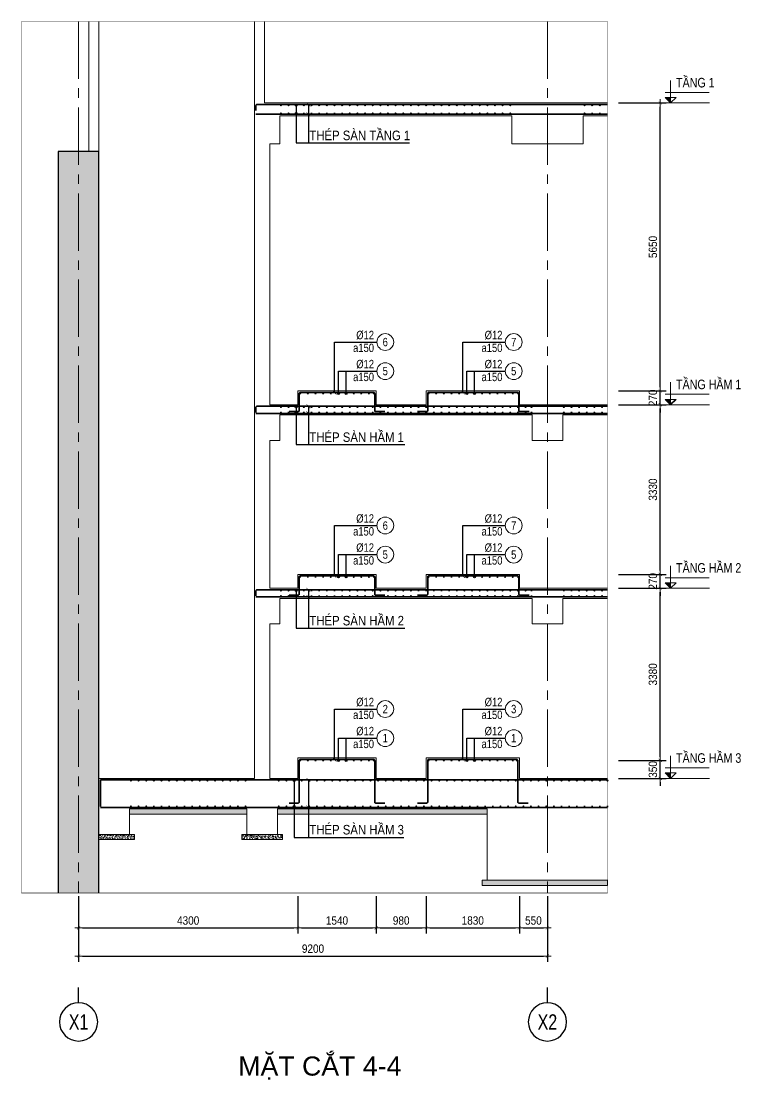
# Model space of a CAD drawing. Extents: x 517991 to 692152, y -83926 to 3506.
# Drawn here: x 596101 to 610223, y -83701 to -62931 of the extents above; entities that cross this region are included whole.
import ezdxf
from ezdxf.enums import TextEntityAlignment as Align

# ---------------------------------------------------------------- set-up
doc = ezdxf.new("R2010")
doc.units = 0
doc.header["$LTSCALE"] = 300
doc.header["$MEASUREMENT"] = 0
doc.linetypes.add('CENTER2', pattern=[1.125, 0.75, -0.125, 0.125, -0.125])
doc.linetypes.add('HIDDEN', pattern=[0.375, 0.25, -0.125])
doc.layers.get('0').update_dxf_attribs({"linetype": 'CONTINUOUS'})
doc.layers.get('DEFPOINTS').update_dxf_attribs({"linetype": 'CONTINUOUS'})
for name, color, linetype, lineweight in [('00-TT.Dim', 8, 'CONTINUOUS', 13), ('B-CONTOUR2', 2, 'CONTINUOUS', 40), ('kata_text', 7, 'CONTINUOUS', 30), ('kata_thep chu', 4, 'CONTINUOUS', 35), ('NDC_S_AXIS', 5, 'CENTER2', 15), ('NDC_S_DIM', 1, 'CONTINUOUS', 15), ('NDC_S_REBAR', 4, 'CONTINUOUS', 35), ('NDC_S_SLAB', 2, 'CONTINUOUS', 18), ('NDC_S_THIN LINE', 1, 'CONTINUOUS', 5), ('NDC_S_WALL', 6, 'CONTINUOUS', 25)]:
    doc.layers.add(name, color=color, linetype=linetype, lineweight=lineweight)
doc.layers.add('A-SYM', color=7, linetype='CONTINUOUS')
doc.styles.add('ARIAL', font='arial.ttf', dxfattribs={"width": 0.8})
doc.styles.add('Heerim', font='', dxfattribs={"width": 0.8})
doc.styles.add('kata_text', font='arial.ttf', dxfattribs={"width": 0.8})
doc.styles.add('NDC_ARIAL', font='arial.ttf', dxfattribs={"width": 0.85})
doc.styles.add('NDC_DIM', font='', dxfattribs={"width": 0.75})
doc.styles.get("Standard").update_dxf_attribs({"font": 'arial.ttf'})
doc.styles.get('Heerim').set_extended_font_data('Dotum')
doc.styles.get('NDC_DIM').set_extended_font_data('Dotum')
doc.dimstyles.new('NDC_1-75', dxfattribs={"dimscale": 75, "dimtxt": 2.2, "dimasz": 1, "dimexe": 1.5, "dimexo": 0, "dimgap": 0.8, "dimtad": 1, "dimdec": 0, "dimdsep": 46, "dimtxsty": 'NDC_ARIAL', "dimblk": 'DIMMARK', "dimcen": 49999.938995, "dimdle": 1.5, "dimclrd": 1, "dimclre": 1, "dimclrt": 3, "dimadec": 0, "dimazin": 0, "dimtfac": 1, "dimtdec": 0, "dimtix": 1, "dimtmove": 1, "dimatfit": 3, "dimfxl": 1, "dimarcsym": 0})
doc.dimstyles.new('NDC_dim_25', dxfattribs={"dimscale": 25, "dimtxt": 2.2, "dimasz": 1.5, "dimexe": 1.5, "dimexo": 2.5, "dimgap": 1, "dimtad": 1, "dimdec": 0, "dimzin": 0, "dimdsep": 46, "dimtxsty": 'NDC_DIM', "dimblk": 'DIMMARK', "dimcen": 0.09, "dimdle": 1.2, "dimclrd": 1, "dimclre": 1, "dimclrt": 3, "dimadec": 0, "dimazin": 0, "dimtfac": 1, "dimtdec": 0, "dimtix": 1, "dimtofl": 0, "dimtmove": 0, "dimatfit": 3, "dimfxl": 6, "dimfxlon": 1, "dimtolj": 1, "dimtzin": 0, "dimarcsym": 0})
pattern_1 = [(50, (-143171.354, -48105), (71.7260183, -6.2752135), [7.5, -82.5]), (355, (-143171.354, -48105), (-13.875133, 75.2192134), [6, -66]), (100.451444, (-143165.38, -48105.52), (57.8508847, 68.943999), [6.374019, -70.114211]), (46.1842, (-143171.35, -48085), (106.724133, -16.551928), [11.25, -123.75]), (96.635635, (-143162.46, -48086.38), (93.466195, 97.41186), [9.561034, -105.171376]), (351.184164, (-143171.35, -48085), (93.466195, 97.41186), [9, -99]), (21, (-143161.354, -48090), (59.690705, -40.261889), [7.5, -82.5]), (326, (-143161.354, -48090), (24.331533, 72.5150045), [6, -66]), (71.451445, (-143156.38, -48093.355), (84.0222377, 32.253115), [6.374019, -70.114211]), (37.5, (-143171.354, -48105), (1.2159855, 33.2893854), [0, -65.2, 0, -67, 0, -66.25]), (7.5, (-143171.354, -48105), (26.3069537, 39.4411712), [0, -38.2, 0, -63.7, 0, -25.25]), (327.5, (-143193.654, -48105), (53.3822436, -2.2554872), [0, -25, 0, -78, 0, -103.5]), (317.5, (-143203.654, -48105), (58.318617, 10.0104982), [0, -32.5, 0, -51.8, 0, -73.5])]

# ---------------------------------------------------------------- blocks, each defined once
blk = doc.blocks.new('*U1')
for q in [(0, 0), (0, 2)]:
    blk.add_line((0, 4), q)
blk.add_circle((0, 9), 5)
at = {"style": 'Heerim', "width": 0.8}
blk.add_attdef('NO', text='', height=4, dxfattribs=at).set_placement((-0.01, 9.02), align=Align.MIDDLE_CENTER)
blk = doc.blocks.new('DIMMARK')
at = {"layer": 'NDC_S_DIM', "color": 1}
blk.add_line((-1.5, 0), (1, 0), dxfattribs=at)
at = {"layer": 'NDC_S_DIM', "color": 2, "const_width": 0.1}
blk.add_lwpolyline([(-0.42, -0.42), (0.42, 0.42)], dxfattribs=at)
blk = doc.blocks.new('*D549')
at = {"layer": 'DEFPOINTS', "color": 0, "transparency": 16777216}
for p in [(597228, -80097), (601528, -80097), (601528, -80720)]:
    blk.add_point(p, dxfattribs=at)
at = {"layer": 'NDC_S_DIM', "color": 1, "lineweight": -2, "transparency": 16777216}
for p, q in [((597228, -80097), (597228, -80833)), ((601528, -80097), (601528, -80833)), ((597303, -80720), (601453, -80720))]:
    blk.add_line(p, q, dxfattribs=at)
at = {"layer": 'NDC_S_DIM', "color": 1, "lineweight": -2, "transparency": 16777216, "xscale": 75, "yscale": 75, "zscale": 75, "rotation": 180}
blk.add_blockref('DIMMARK', (597228, -80720), dxfattribs=at)
at = {"layer": 'NDC_S_DIM', "color": 1, "lineweight": -2, "transparency": 16777216, "xscale": 75, "yscale": 75, "zscale": 75}
blk.add_blockref('DIMMARK', (601528, -80720), dxfattribs=at)
at = {"layer": 'NDC_S_DIM', "color": 3, "transparency": 16777216, "insert": (599378, -80576), "char_height": 165, "attachment_point": 5, "style": 'NDC_ARIAL'}
blk.add_mtext('4300', dxfattribs=at)
blk = doc.blocks.new('*D550')
at = {"layer": 'DEFPOINTS', "color": 0, "transparency": 16777216}
for p in [(601528, -80097), (603068, -80097), (603068, -80720)]:
    blk.add_point(p, dxfattribs=at)
at = {"layer": 'NDC_S_DIM', "color": 1, "lineweight": -2, "transparency": 16777216}
for p, q in [((601528, -80097), (601528, -80833)), ((603068, -80097), (603068, -80833)), ((601603, -80720), (602993, -80720))]:
    blk.add_line(p, q, dxfattribs=at)
at = {"layer": 'NDC_S_DIM', "color": 1, "lineweight": -2, "transparency": 16777216, "xscale": 75, "yscale": 75, "zscale": 75, "rotation": 180}
blk.add_blockref('DIMMARK', (601528, -80720), dxfattribs=at)
at = {"layer": 'NDC_S_DIM', "color": 1, "lineweight": -2, "transparency": 16777216, "xscale": 75, "yscale": 75, "zscale": 75}
blk.add_blockref('DIMMARK', (603068, -80720), dxfattribs=at)
at = {"layer": 'NDC_S_DIM', "color": 3, "transparency": 16777216, "insert": (602298, -80576), "char_height": 165, "attachment_point": 5, "style": 'NDC_ARIAL'}
blk.add_mtext('1540', dxfattribs=at)
blk = doc.blocks.new('*D551')
at = {"layer": 'DEFPOINTS', "color": 0, "transparency": 16777216}
for p in [(603068, -80097), (604048, -80097), (604048, -80720)]:
    blk.add_point(p, dxfattribs=at)
at = {"layer": 'NDC_S_DIM', "color": 1, "lineweight": -2, "transparency": 16777216}
for p, q in [((603068, -80097), (603068, -80833)), ((604048, -80097), (604048, -80833)), ((603143, -80720), (603973, -80720))]:
    blk.add_line(p, q, dxfattribs=at)
at = {"layer": 'NDC_S_DIM', "color": 1, "lineweight": -2, "transparency": 16777216, "xscale": 75, "yscale": 75, "zscale": 75, "rotation": 180}
blk.add_blockref('DIMMARK', (603068, -80720), dxfattribs=at)
at = {"layer": 'NDC_S_DIM', "color": 1, "lineweight": -2, "transparency": 16777216, "xscale": 75, "yscale": 75, "zscale": 75}
blk.add_blockref('DIMMARK', (604048, -80720), dxfattribs=at)
at = {"layer": 'NDC_S_DIM', "color": 3, "transparency": 16777216, "insert": (603558, -80576), "char_height": 165, "attachment_point": 5, "style": 'NDC_ARIAL'}
blk.add_mtext('980', dxfattribs=at)
blk = doc.blocks.new('*D552')
at = {"layer": 'DEFPOINTS', "color": 0, "transparency": 16777216}
for p in [(605878, -80097), (606428, -80097), (606428, -80720)]:
    blk.add_point(p, dxfattribs=at)
at = {"layer": 'NDC_S_DIM', "color": 1, "lineweight": -2, "transparency": 16777216}
for p, q in [((605878, -80097), (605878, -80833)), ((606428, -80097), (606428, -80833)), ((605953, -80720), (606353, -80720))]:
    blk.add_line(p, q, dxfattribs=at)
at = {"layer": 'NDC_S_DIM', "color": 1, "lineweight": -2, "transparency": 16777216, "xscale": 75, "yscale": 75, "zscale": 75, "rotation": 180}
blk.add_blockref('DIMMARK', (605878, -80720), dxfattribs=at)
at = {"layer": 'NDC_S_DIM', "color": 1, "lineweight": -2, "transparency": 16777216, "xscale": 75, "yscale": 75, "zscale": 75}
blk.add_blockref('DIMMARK', (606428, -80720), dxfattribs=at)
at = {"layer": 'NDC_S_DIM', "color": 3, "transparency": 16777216, "insert": (606153, -80576), "char_height": 165, "attachment_point": 5, "style": 'NDC_ARIAL'}
blk.add_mtext('550', dxfattribs=at)
blk = doc.blocks.new('*D553')
at = {"layer": 'DEFPOINTS', "color": 0, "transparency": 16777216}
for p in [(597228, -80097), (606428, -80097), (606428, -81272)]:
    blk.add_point(p, dxfattribs=at)
at = {"layer": 'NDC_S_DIM', "color": 1, "lineweight": -2, "transparency": 16777216}
for p, q in [((597228, -80097), (597228, -81385)), ((606428, -80097), (606428, -81385)), ((597303, -81272), (606353, -81272))]:
    blk.add_line(p, q, dxfattribs=at)
at = {"layer": 'NDC_S_DIM', "color": 1, "lineweight": -2, "transparency": 16777216, "xscale": 75, "yscale": 75, "zscale": 75, "rotation": 180}
blk.add_blockref('DIMMARK', (597228, -81272), dxfattribs=at)
at = {"layer": 'NDC_S_DIM', "color": 1, "lineweight": -2, "transparency": 16777216, "xscale": 75, "yscale": 75, "zscale": 75}
blk.add_blockref('DIMMARK', (606428, -81272), dxfattribs=at)
at = {"layer": 'NDC_S_DIM', "color": 3, "transparency": 16777216, "insert": (601828, -81128), "char_height": 165, "attachment_point": 5, "style": 'NDC_ARIAL'}
blk.add_mtext('9200', dxfattribs=at)
blk = doc.blocks.new('*D554')
at = {"layer": 'DEFPOINTS', "color": 0, "transparency": 16777216}
for p in [(604048, -80097), (605878, -80097), (605878, -80720)]:
    blk.add_point(p, dxfattribs=at)
at = {"layer": 'NDC_S_DIM', "color": 1, "lineweight": -2, "transparency": 16777216}
for p, q in [((604048, -80097), (604048, -80833)), ((605878, -80097), (605878, -80833)), ((604123, -80720), (605803, -80720))]:
    blk.add_line(p, q, dxfattribs=at)
at = {"layer": 'NDC_S_DIM', "color": 1, "lineweight": -2, "transparency": 16777216, "xscale": 75, "yscale": 75, "zscale": 75, "rotation": 180}
blk.add_blockref('DIMMARK', (604048, -80720), dxfattribs=at)
at = {"layer": 'NDC_S_DIM', "color": 1, "lineweight": -2, "transparency": 16777216, "xscale": 75, "yscale": 75, "zscale": 75}
blk.add_blockref('DIMMARK', (605878, -80720), dxfattribs=at)
at = {"layer": 'NDC_S_DIM', "color": 3, "transparency": 16777216, "insert": (604963, -80576), "char_height": 165, "attachment_point": 5, "style": 'NDC_ARIAL'}
blk.add_mtext('1830', dxfattribs=at)
blk = doc.blocks.new('kata_block_CT')
blk.add_hatch(color=3).paths.add_polyline_path([(0, 1.41), (-1.42, 1.41), (0, 0)])
at = {"ltscale": 50}
h = blk.add_hatch(dxfattribs=at)
h.set_pattern_fill('ANSI31', color=8, scale=1.2375, style=0)
h.set_pattern_definition([(45, (0, 5e-12), (-2.7783, 2.7783), [])])
h.paths.add_polyline_path([(0, 1.41), (0, 0), (1.42, 1.41)])
at = {"color": 8, "ltscale": 50}
for p, q in [((10.17, 0), (-1.44, 0)), ((-1.4, 2.76), (10.09, 2.76))]:
    blk.add_line(p, q, dxfattribs=at)
for points in [[(0, 5.89), (0, 0)], [(0, 0), (-1.42, 1.41), (0, 1.41)], [(0, 0), (1.42, 1.41), (0, 1.41)]]:
    blk.add_lwpolyline(points, dxfattribs=at)
at = {"color": 3, "style": 'ARIAL', "width": 0.8}
blk.add_attdef('CT', (1.24, 3.58), '', height=2.2, dxfattribs=at)
blk = doc.blocks.new('*D555')
at = {"layer": 'DEFPOINTS', "color": 0, "transparency": 16777216}
for p in [(607824, -77436), (608642, -77436), (607824, -77786)]:
    blk.add_point(p, dxfattribs=at)
at = {"layer": 'NDC_S_DIM', "color": 1, "lineweight": -2, "transparency": 16777216}
for p, q in [((607824, -77436), (608755, -77436)), ((608642, -77361), (608642, -77286)), ((608642, -77786), (608642, -77436)), ((607824, -77786), (608755, -77786)), ((608642, -77861), (608642, -77936))]:
    blk.add_line(p, q, dxfattribs=at)
at = {"layer": 'NDC_S_DIM', "color": 1, "lineweight": -2, "transparency": 16777216, "xscale": 75, "yscale": 75, "zscale": 75}
for p, rotation in [((608642, -77436), 270), ((608642, -77786), 90)]:
    blk.add_blockref('DIMMARK', p, dxfattribs=dict(at, rotation=rotation))
at = {"layer": 'NDC_S_DIM', "color": 3, "transparency": 16777216, "insert": (608498, -77611), "char_height": 165, "attachment_point": 5, "rotation": 90, "style": 'NDC_ARIAL'}
blk.add_mtext('350', dxfattribs=at)
blk = doc.blocks.new('*D556')
at = {"layer": 'DEFPOINTS', "color": 0, "transparency": 16777216}
for p in [(607824, -70456), (608642, -70456), (607824, -73786)]:
    blk.add_point(p, dxfattribs=at)
at = {"layer": 'NDC_S_DIM', "color": 1, "lineweight": -2, "transparency": 16777216}
for p, q in [((607824, -70456), (608755, -70456)), ((608642, -73711), (608642, -70531)), ((607824, -73786), (608755, -73786))]:
    blk.add_line(p, q, dxfattribs=at)
at = {"layer": 'NDC_S_DIM', "color": 1, "lineweight": -2, "transparency": 16777216, "xscale": 75, "yscale": 75, "zscale": 75}
for p, rotation in [((608642, -70456), 90), ((608642, -73786), 270)]:
    blk.add_blockref('DIMMARK', p, dxfattribs=dict(at, rotation=rotation))
at = {"layer": 'NDC_S_DIM', "color": 3, "transparency": 16777216, "insert": (608498, -72121), "char_height": 165, "attachment_point": 5, "rotation": 90, "style": 'NDC_ARIAL'}
blk.add_mtext('3330', dxfattribs=at)
blk = doc.blocks.new('*D557')
at = {"layer": 'DEFPOINTS', "color": 0, "transparency": 16777216}
for p in [(607824, -64536), (608642, -64536), (607824, -70186)]:
    blk.add_point(p, dxfattribs=at)
at = {"layer": 'NDC_S_DIM', "color": 1, "lineweight": -2, "transparency": 16777216}
for p, q in [((607824, -64536), (608755, -64536)), ((608642, -70111), (608642, -64611)), ((607824, -70186), (608755, -70186))]:
    blk.add_line(p, q, dxfattribs=at)
at = {"layer": 'NDC_S_DIM', "color": 1, "lineweight": -2, "transparency": 16777216, "xscale": 75, "yscale": 75, "zscale": 75}
for p, rotation in [((608642, -64536), 90), ((608642, -70186), 270)]:
    blk.add_blockref('DIMMARK', p, dxfattribs=dict(at, rotation=rotation))
at = {"layer": 'NDC_S_DIM', "color": 3, "transparency": 16777216, "insert": (608498, -67361), "char_height": 165, "attachment_point": 5, "rotation": 90, "style": 'NDC_ARIAL'}
blk.add_mtext('5650', dxfattribs=at)
blk = doc.blocks.new('*D558')
at = {"layer": 'DEFPOINTS', "color": 0, "transparency": 16777216}
for p in [(607824, -74056), (608642, -74056), (607824, -77436)]:
    blk.add_point(p, dxfattribs=at)
at = {"layer": 'NDC_S_DIM', "color": 1, "lineweight": -2, "transparency": 16777216}
for p, q in [((607824, -74056), (608755, -74056)), ((608642, -77361), (608642, -74131)), ((607824, -77436), (608755, -77436))]:
    blk.add_line(p, q, dxfattribs=at)
at = {"layer": 'NDC_S_DIM', "color": 1, "lineweight": -2, "transparency": 16777216, "xscale": 75, "yscale": 75, "zscale": 75}
for p, rotation in [((608642, -74056), 90), ((608642, -77436), 270)]:
    blk.add_blockref('DIMMARK', p, dxfattribs=dict(at, rotation=rotation))
at = {"layer": 'NDC_S_DIM', "color": 3, "transparency": 16777216, "insert": (608498, -75746), "char_height": 165, "attachment_point": 5, "rotation": 90, "style": 'NDC_ARIAL'}
blk.add_mtext('3380', dxfattribs=at)
blk = doc.blocks.new('*D559')
at = {"layer": 'DEFPOINTS', "color": 0, "transparency": 16777216}
for p in [(607824, -73786), (608642, -73786), (607824, -74056)]:
    blk.add_point(p, dxfattribs=at)
at = {"layer": 'NDC_S_DIM', "color": 1, "lineweight": -2, "transparency": 16777216}
for p, q in [((608642, -73711), (608642, -73636)), ((607824, -73786), (608755, -73786)), ((608642, -74056), (608642, -73786)), ((607824, -74056), (608755, -74056)), ((608642, -74131), (608642, -74206))]:
    blk.add_line(p, q, dxfattribs=at)
at = {"layer": 'NDC_S_DIM', "color": 1, "lineweight": -2, "transparency": 16777216, "xscale": 75, "yscale": 75, "zscale": 75}
for p, rotation in [((608642, -73786), 270), ((608642, -74056), 90)]:
    blk.add_blockref('DIMMARK', p, dxfattribs=dict(at, rotation=rotation))
at = {"layer": 'NDC_S_DIM', "color": 3, "transparency": 16777216, "insert": (608498, -73921), "char_height": 165, "attachment_point": 5, "rotation": 90, "style": 'NDC_ARIAL'}
blk.add_mtext('270', dxfattribs=at)
blk = doc.blocks.new('*D560')
at = {"layer": 'DEFPOINTS', "color": 0, "transparency": 16777216}
for p in [(607824, -70186), (608642, -70186), (607824, -70456)]:
    blk.add_point(p, dxfattribs=at)
at = {"layer": 'NDC_S_DIM', "color": 1, "lineweight": -2, "transparency": 16777216}
for p, q in [((607824, -70186), (608755, -70186)), ((608642, -70111), (608642, -70036)), ((608642, -70456), (608642, -70186)), ((607824, -70456), (608755, -70456)), ((608642, -70531), (608642, -70606))]:
    blk.add_line(p, q, dxfattribs=at)
at = {"layer": 'NDC_S_DIM', "color": 1, "lineweight": -2, "transparency": 16777216, "xscale": 75, "yscale": 75, "zscale": 75}
for p, rotation in [((608642, -70186), 270), ((608642, -70456), 90)]:
    blk.add_blockref('DIMMARK', p, dxfattribs=dict(at, rotation=rotation))
at = {"layer": 'NDC_S_DIM', "color": 3, "transparency": 16777216, "insert": (608498, -70321), "char_height": 165, "attachment_point": 5, "rotation": 90, "style": 'NDC_ARIAL'}
blk.add_mtext('270', dxfattribs=at)
blk = doc.blocks.new('kata_block_THEP')
at = {"layer": 'kata_thep chu', "color": 0}
for p, q in [((-0.5, 0), (0.5, 0)), ((-0.35, 0.35), (0.35, -0.35)), ((0.35, 0.35), (-0.35, -0.35)), ((0, 0.5), (0, -0.5))]:
    blk.add_line(p, q, dxfattribs=at)
at = {"layer": 'kata_thep chu', "color": 0, "const_width": 0.0833}
blk.add_lwpolyline([(-0.5, 0, 1), (0.5, 0, 1), (-0.5, 0, 1)], format="xyb", dxfattribs=at)
blk = doc.blocks.new('*U561')
at = {"layer": 'NDC_S_REBAR', "xscale": 24, "yscale": 24, "zscale": 24}
blk.add_blockref('kata_block_THEP', (0, 254), dxfattribs=at)
at = {"layer": 'NDC_S_REBAR', "xscale": -24, "yscale": 24, "zscale": 24, "rotation": 180}
blk.add_blockref('kata_block_THEP', (0, -254), dxfattribs=at)
blk = doc.blocks.new('*U562')
at = {"layer": 'NDC_S_REBAR', "color": 0, "linetype": 'ByBlock', "lineweight": -2, "transparency": 16777216}
for p in [(0, 0), (150, 0), (300, 0), (450, 0), (600, 0), (750, 0), (900, 0), (1050, 0), (1200, 0), (1350, 0), (1500, 0), (1650, 0), (1800, 0), (1950, 0), (2100, 0), (2250, 0)]:
    blk.add_blockref('*U561', p, dxfattribs=at)
blk = doc.blocks.new('*U563')
at = {"layer": 'NDC_S_REBAR', "xscale": 24, "yscale": 24, "zscale": 24}
blk.add_blockref('kata_block_THEP', (0, 55), dxfattribs=at)
at = {"layer": 'NDC_S_REBAR', "xscale": -24, "yscale": 24, "zscale": 24, "rotation": 180}
blk.add_blockref('kata_block_THEP', (0, -55), dxfattribs=at)
blk = doc.blocks.new('*U564')
at = {"layer": 'NDC_S_DIM', "color": 0, "linetype": 'ByBlock', "lineweight": -2, "transparency": 16777216}
for p in [(0, 0), (150, 0), (300, 0), (450, 0), (600, 0), (750, 0), (900, 0), (1050, 0), (1200, 0), (1350, 0), (1500, 0), (1650, 0), (1800, 0), (1950, 0), (2100, 0), (2250, 0), (2400, 0), (2550, 0), (2700, 0), (2850, 0), (3000, 0), (3150, 0), (3300, 0), (3450, 0), (3600, 0), (3750, 0), (3900, 0), (4050, 0), (4200, 0), (4350, 0), (4500, 0), (4650, 0), (4800, 0)]:
    blk.add_blockref('*U563', p, dxfattribs=at)
blk = doc.blocks.new('*U565')
at = {"layer": 'NDC_S_REBAR', "xscale": 24, "yscale": 24, "zscale": 24}
blk.add_blockref('kata_block_THEP', (0, 55), dxfattribs=at)
at = {"layer": 'NDC_S_REBAR', "xscale": -24, "yscale": 24, "zscale": 24, "rotation": 180}
blk.add_blockref('kata_block_THEP', (0, -55), dxfattribs=at)
blk = doc.blocks.new('*U566')
at = {"layer": 'NDC_S_DIM', "color": 0, "linetype": 'ByBlock', "lineweight": -2, "transparency": 16777216}
for p in [(0, 0), (150, 0), (300, 0), (450, 0), (600, 0), (750, 0)]:
    blk.add_blockref('*U565', p, dxfattribs=at)
blk = doc.blocks.new('*U567')
at = {"layer": 'NDC_S_REBAR', "xscale": 24, "yscale": 24, "zscale": 24}
blk.add_blockref('kata_block_THEP', (0, 254), dxfattribs=at)
at = {"layer": 'NDC_S_REBAR', "xscale": -24, "yscale": 24, "zscale": 24, "rotation": 180}
blk.add_blockref('kata_block_THEP', (0, -254), dxfattribs=at)
blk = doc.blocks.new('*U568')
at = {"layer": 'NDC_S_REBAR', "color": 0, "linetype": 'ByBlock', "lineweight": -2, "transparency": 16777216}
for p in [(0, 0), (150, 0), (300, 0), (450, 0), (600, 0), (750, 0), (900, 0), (1050, 0), (1200, 0), (1350, 0), (1500, 0), (1650, 0), (1800, 0), (1950, 0), (2100, 0), (2250, 0), (2400, 0), (2550, 0), (2700, 0), (2850, 0), (3000, 0), (3150, 0), (3300, 0), (3450, 0), (3600, 0), (3750, 0), (3900, 0), (4050, 0), (4200, 0), (4350, 0), (4500, 0), (4650, 0), (4800, 0), (4950, 0), (5100, 0), (5250, 0), (5400, 0), (5550, 0), (5700, 0), (5850, 0), (6000, 0), (6150, 0), (6300, 0), (6450, 0)]:
    blk.add_blockref('*U567', p, dxfattribs=at)
blk = doc.blocks.new('*U569')
at = {"layer": 'NDC_S_REBAR', "xscale": 24, "yscale": 24, "zscale": 24}
blk.add_blockref('kata_block_THEP', (0, 0), dxfattribs=at)
blk = doc.blocks.new('*U570')
at = {"layer": 'NDC_S_REBAR', "color": 0, "linetype": 'ByBlock', "lineweight": -2, "transparency": 16777216}
for p in [(0, 0), (150, 0), (300, 0), (450, 0), (600, 0), (750, 0), (900, 0), (1050, 0), (1200, 0), (1350, 0)]:
    blk.add_blockref('*U569', p, dxfattribs=at)
blk = doc.blocks.new('*U265')
blk.add_circle((2.5, 0), 2.5)
at = {"layer": 'kata_text', "color": 3, "style": 'kata_text', "width": 0.8}
for tag, p in [('DK2', (-0.85, 0.85)), ('KC2', (-0.85, -2.97))]:
    blk.add_attdef(tag, text='', height=2.5, dxfattribs=at).set_placement(p, align=Align.RIGHT)
at = {"layer": 'kata_text', "color": 7, "style": 'kata_text', "width": 0.8}
blk.add_attdef('SH3', text='', height=2.5, dxfattribs=at).set_placement((2.5, 0), align=Align.MIDDLE)
blk = doc.blocks.new('*U571')
at = {"layer": 'NDC_S_REBAR', "xscale": 24, "yscale": 24, "zscale": 24}
blk.add_blockref('kata_block_THEP', (0, 0), dxfattribs=at)
blk = doc.blocks.new('*U572')
at = {"layer": 'NDC_S_REBAR', "color": 0, "linetype": 'ByBlock', "lineweight": -2, "transparency": 16777216}
for p in [(0, 0), (150, 0), (300, 0), (450, 0), (600, 0), (750, 0), (900, 0), (1050, 0), (1200, 0), (1350, 0), (1500, 0), (1650, 0)]:
    blk.add_blockref('*U571', p, dxfattribs=at)
blk = doc.blocks.new('*U573')
at = {"layer": 'NDC_S_REBAR', "xscale": 24, "yscale": 24, "zscale": 24}
blk.add_blockref('kata_block_THEP', (0, 0), dxfattribs=at)
blk = doc.blocks.new('*U574')
at = {"layer": 'NDC_S_REBAR', "color": 0, "linetype": 'ByBlock', "lineweight": -2, "transparency": 16777216}
for p in [(0, 0), (150, 0), (300, 0), (450, 0), (600, 0), (750, 0), (900, 0), (1050, 0), (1200, 0), (1350, 0)]:
    blk.add_blockref('*U573', p, dxfattribs=at)
blk = doc.blocks.new('*U575')
at = {"layer": 'NDC_S_REBAR', "xscale": 24, "yscale": 24, "zscale": 24}
blk.add_blockref('kata_block_THEP', (0, 0), dxfattribs=at)
blk = doc.blocks.new('*U576')
at = {"layer": 'NDC_S_REBAR', "color": 0, "linetype": 'ByBlock', "lineweight": -2, "transparency": 16777216}
for p in [(0, 0), (150, 0), (300, 0), (450, 0), (600, 0), (750, 0), (900, 0), (1050, 0), (1200, 0), (1350, 0), (1500, 0), (1650, 0)]:
    blk.add_blockref('*U575', p, dxfattribs=at)
blk = doc.blocks.new('*U582')
at = {"layer": 'NDC_S_REBAR', "xscale": 24, "yscale": 24, "zscale": 24}
blk.add_blockref('kata_block_THEP', (0, 55), dxfattribs=at)
at = {"layer": 'NDC_S_REBAR', "xscale": -24, "yscale": 24, "zscale": 24, "rotation": 180}
blk.add_blockref('kata_block_THEP', (0, -55), dxfattribs=at)
blk = doc.blocks.new('*U583')
at = {"layer": 'NDC_S_DIM', "color": 0, "linetype": 'ByBlock', "lineweight": -2, "transparency": 16777216}
for p in [(0, 0), (150, 0), (300, 0), (450, 0), (600, 0), (750, 0), (900, 0), (1050, 0), (1200, 0), (1350, 0), (1500, 0), (1650, 0), (1800, 0), (1950, 0), (2100, 0), (2250, 0), (2400, 0), (2550, 0), (2700, 0), (2850, 0), (3000, 0), (3150, 0), (3300, 0), (3450, 0), (3600, 0), (3750, 0), (3900, 0), (4050, 0), (4200, 0), (4350, 0), (4500, 0), (4650, 0), (4800, 0)]:
    blk.add_blockref('*U582', p, dxfattribs=at)
blk = doc.blocks.new('*U577')
at = {"layer": 'NDC_S_REBAR', "xscale": 24, "yscale": 24, "zscale": 24}
blk.add_blockref('kata_block_THEP', (0, 55), dxfattribs=at)
at = {"layer": 'NDC_S_REBAR', "xscale": -24, "yscale": 24, "zscale": 24, "rotation": 180}
blk.add_blockref('kata_block_THEP', (0, -55), dxfattribs=at)
blk = doc.blocks.new('*U578')
at = {"layer": 'NDC_S_DIM', "color": 0, "linetype": 'ByBlock', "lineweight": -2, "transparency": 16777216}
for p in [(0, 0), (150, 0), (300, 0), (450, 0), (600, 0), (750, 0)]:
    blk.add_blockref('*U577', p, dxfattribs=at)
blk = doc.blocks.new('*U579')
at = {"layer": 'NDC_S_REBAR', "xscale": 24, "yscale": 24, "zscale": 24}
blk.add_blockref('kata_block_THEP', (0, 0), dxfattribs=at)
blk = doc.blocks.new('*U580')
at = {"layer": 'NDC_S_REBAR', "color": 0, "linetype": 'ByBlock', "lineweight": -2, "transparency": 16777216}
for p in [(0, 0), (150, 0), (300, 0), (450, 0), (600, 0), (750, 0), (900, 0), (1050, 0), (1200, 0), (1350, 0)]:
    blk.add_blockref('*U579', p, dxfattribs=at)
blk = doc.blocks.new('*U581')
at = {"layer": 'NDC_S_REBAR', "xscale": 24, "yscale": 24, "zscale": 24}
blk.add_blockref('kata_block_THEP', (0, 0), dxfattribs=at)
blk = doc.blocks.new('*U584')
at = {"layer": 'NDC_S_REBAR', "color": 0, "linetype": 'ByBlock', "lineweight": -2, "transparency": 16777216}
for p in [(0, 0), (150, 0), (300, 0), (450, 0), (600, 0), (750, 0), (900, 0), (1050, 0), (1200, 0), (1350, 0), (1500, 0), (1650, 0)]:
    blk.add_blockref('*U581', p, dxfattribs=at)
blk = doc.blocks.new('*U637')
at = {"layer": 'NDC_S_REBAR', "xscale": 24, "yscale": 24, "zscale": 24}
blk.add_blockref('kata_block_THEP', (0, 80), dxfattribs=at)
at = {"layer": 'NDC_S_REBAR', "xscale": -24, "yscale": 24, "zscale": 24, "rotation": 180}
blk.add_blockref('kata_block_THEP', (0, -80), dxfattribs=at)
blk = doc.blocks.new('*U638')
at = {"layer": 'NDC_S_DIM', "color": 0, "linetype": 'ByBlock', "lineweight": -2, "transparency": 16777216}
for p in [(0, 0), (150, 0), (300, 0), (450, 0), (600, 0), (750, 0), (900, 0), (1050, 0), (1200, 0), (1350, 0), (1500, 0), (1650, 0), (1800, 0), (1950, 0), (2100, 0), (2250, 0), (2400, 0), (2550, 0), (2700, 0), (2850, 0), (3000, 0), (3150, 0), (3300, 0), (3450, 0), (3600, 0), (3750, 0), (3900, 0), (4050, 0), (4200, 0), (4350, 0), (4500, 0)]:
    blk.add_blockref('*U637', p, dxfattribs=at)
blk = doc.blocks.new('*U639')
at = {"layer": 'NDC_S_REBAR', "xscale": 24, "yscale": 24, "zscale": 24}
blk.add_blockref('kata_block_THEP', (0, 80), dxfattribs=at)
at = {"layer": 'NDC_S_REBAR', "xscale": -24, "yscale": 24, "zscale": 24, "rotation": 180}
blk.add_blockref('kata_block_THEP', (0, -80), dxfattribs=at)
blk = doc.blocks.new('*U640')
at = {"layer": 'NDC_S_DIM', "color": 0, "linetype": 'ByBlock', "lineweight": -2, "transparency": 16777216}
for p in [(0, 0), (150, 0), (300, 0)]:
    blk.add_blockref('*U639', p, dxfattribs=at)

msp = doc.modelspace()

# ---------------------------------------------------------------- hatches: boundary and pattern name
at = {"layer": '00-TT.Dim'}
h = msp.add_hatch(dxfattribs=at)
h.set_pattern_fill('BT-01', color=256, scale=50, pattern_type=2)
h.set_pattern_definition([(50, (-215388.65, -2336.36), (358.63009, -31.37607), [37.5, -412.5]), (355, (-215388.65, -2336.36), (-69.37567, 376.09607), [30, -330]), (100.4514, (-215358.77, -2338.97), (289.25469, 344.71977), [31.8701, -350.57106]), (46.1842, (-215388.65, -2236.36), (533.62052, -82.7595), [56.25, -618.75]), (96.6356, (-215344.2, -2243.26), (467.33135, 487.05894), [47.80514, -525.8565]), (351.1842, (-215388.65, -2236.36), (467.33097, 487.0593), [45, -495]), (21, (-215338.65, -2261.36), (298.45353, -201.30945), [37.5, -412.5]), (326, (-215338.65, -2261.36), (121.65767, 362.57502), [30, -330]), (71.4514, (-215313.78, -2278.13), (420.11131, 161.26525), [31.8701, -350.57106]), (37.5, (-215388.65, -2336.36), (6.079928, 166.446927), [0, -326, 0, -335, 0, -331.25]), (7.5, (-215388.65, -2336.36), (131.53477, 197.205856), [0, -191, 0, -318.5, 0, -126.25]), (327.5, (-215500.15, -2336.36), (266.911218, -11.277436), [0, -125, 0, -390, 0, -517.5]), (317.5, (-215550.15, -2336.36), (291.593085, 50.05249), [0, -162.5, 0, -259, 0, -367.5]), (45, (-215388.65, -2336.36), (-150.26019, 150.26019), []), (45, (-215388.65, -2275.1), (-150.26019, 150.26019), [])])
h.paths.add_polyline_path([(597628.1, -65486.1), (597228.1, -65486.1), (597228.1, -80036.1), (597628.1, -80036.1)])
h.paths.add_polyline_path([(597228.1, -65486.1), (596828.1, -65486.1), (596828.1, -80036.1), (597228.1, -80036.1)])
h = msp.add_hatch(dxfattribs=at)
h.set_pattern_fill('AR-CONC', color=256, scale=10)
h.set_pattern_definition(pattern_1)
h.paths.add_polyline_path([(600528.1, -78386.1), (598228.1, -78386.1), (598228.1, -78486.1), (600528.1, -78486.1)])
h = msp.add_hatch(dxfattribs=at)
h.set_pattern_fill('AR-CONC', color=256, scale=10)
h.set_pattern_definition(pattern_1)
h.paths.add_polyline_path([(605246, -78386.1), (601128.1, -78386.1), (601128.1, -78486.1), (605246, -78486.1)])
h = msp.add_hatch(dxfattribs=at)
h.set_pattern_fill('AR-CONC', color=256, scale=10)
h.set_pattern_definition(pattern_1)
h.paths.add_polyline_path([(598328.1, -78886.1), (597628.1, -78886.1), (597628.1, -78986.1), (598328.1, -78986.1)])
h = msp.add_hatch(dxfattribs=at)
h.set_pattern_fill('AR-CONC', color=256, scale=10)
h.set_pattern_definition(pattern_1)
h.paths.add_polyline_path([(601228.1, -78886.1), (600428.1, -78886.1), (600428.1, -78986.1), (601228.1, -78986.1)])
h = msp.add_hatch(dxfattribs=at)
h.set_pattern_fill('AR-CONC', color=256, scale=10)
h.set_pattern_definition(pattern_1)
h.paths.add_polyline_path([(606428.1, -79786.1), (605146, -79786.1), (605146, -79886.1), (606428.1, -79886.1)])
h.paths.add_polyline_path([(607606.2, -79786.1), (606428.1, -79786.1), (606428.1, -79886.1), (607606.2, -79886.1)])

# ---------------------------------------------------------------- linework, layer by layer
for points in [[(598228.1, -78486.1), (600528.1, -78486.1)], [(601128.1, -78486.1), (605246, -78486.1)]]:
    msp.add_lwpolyline(points, dxfattribs=at)
for points in [[(597628.1, -78986.1), (598328.1, -78986.1), (598328.1, -78886.1), (597628.1, -78886.1)], [(600428.1, -78986.1), (601228.1, -78986.1), (601228.1, -78886.1), (600428.1, -78886.1)], [(605146, -79886.1), (607606.2, -79886.1), (607606.2, -79786.1), (605146, -79786.1)]]:
    msp.add_lwpolyline(points, close=True, dxfattribs=at)
at = {"layer": 'B-CONTOUR2', "color": 0, "const_width": 10}
msp.add_lwpolyline([(596106.2, -80036.1), (607606.2, -80036.1), (607606.2, -62936.1), (596106.2, -62936.1)], close=True, dxfattribs=at)
at = {"layer": 'NDC_S_AXIS', "ltscale": 5}
for points in [[(597228.1, -62936.1), (597228.1, -80036.1)], [(606428.1, -62936.1), (606428.1, -80036.1)]]:
    msp.add_lwpolyline(points, dxfattribs=at)
at = {"layer": 'NDC_S_REBAR'}
for points in [[(600708.1, -64686.1), (600708.1, -64586.1, -0.4142136), (600728.1, -64566.1), (607606.2, -64566.1)], [(601358.1, -70591.5), (601538.1, -70591.5, 0.4142136), (601558.1, -70571.5), (601558.1, -70236.1, -0.4142136), (601578.1, -70216.1), (603018.1, -70216.1, -0.4142136), (603038.1, -70236.1), (603038.1, -70571.5, 0.4142136), (603058.1, -70591.5), (603238.1, -70591.5)], [(603878.1, -70591.5), (604058.1, -70591.5, 0.4142136), (604078.1, -70571.5), (604078.1, -70236.1, -0.4142136), (604098.1, -70216.1), (605848.1, -70216.1, -0.4142136), (605868.1, -70236.1), (605868.1, -70571.5, 0.4142136), (605888.1, -70591.5), (606068.1, -70591.5)], [(600708.1, -70606.1), (600708.1, -70506.1, -0.4142136), (600728.1, -70486.1), (607606.2, -70486.1)], [(601358.1, -74191.5), (601538.1, -74191.5, 0.4142136), (601558.1, -74171.5), (601558.1, -73836.1, -0.4142136), (601578.1, -73816.1), (603018.1, -73816.1, -0.4142136), (603038.1, -73836.1), (603038.1, -74171.5, 0.4142136), (603058.1, -74191.5), (603238.1, -74191.5)], [(603878.1, -74191.5), (604058.1, -74191.5, 0.4142136), (604078.1, -74171.5), (604078.1, -73836.1, -0.4142136), (604098.1, -73816.1), (605848.1, -73816.1, -0.4142136), (605868.1, -73836.1), (605868.1, -74171.5, 0.4142136), (605888.1, -74191.5), (606068.1, -74191.5)], [(600708.1, -74206.1), (600708.1, -74106.1, -0.4142136), (600728.1, -74086.1), (607606.2, -74086.1)], [(601358.1, -78271.1), (601538.1, -78271.1, 0.4142136), (601558.1, -78251.1), (601558.1, -77436.1, -0.4142136), (601578.1, -77416.1), (603018.1, -77416.1, -0.4142136), (603038.1, -77436.1), (603038.1, -78251.1, 0.4142136), (603058.1, -78271.1), (603238.1, -78271.1)], [(603878.1, -78271.1), (604058.1, -78271.1, 0.4142136), (604078.1, -78251.1), (604078.1, -77436.1, -0.4142136), (604098.1, -77416.1), (605828.1, -77416.1, -0.4142136), (605848.1, -77436.1), (605848.1, -78251.1, 0.4142136), (605868.1, -78271.1), (606048.1, -78271.1)]]:
    msp.add_lwpolyline(points, format="xyb", dxfattribs=at)
for points in [[(600708.1, -64756.1), (607606.2, -64756.1)], [(600708.1, -70626.1), (607606.2, -70626.1)], [(600708.1, -74226.1), (607606.2, -74226.1)], [(607606.2, -77816.1), (597658.1, -77816.1), (597658.1, -78336.1)], [(607606.2, -78356.1), (597658.1, -78356.1)]]:
    msp.add_lwpolyline(points, dxfattribs=at)
at = {"layer": 'NDC_S_SLAB'}
for points in [[(597428.1, -65486.1), (597428.1, -62936.1)], [(597628.1, -65486.1), (597628.1, -62936.1)], [(597628.1, -77786.1), (600678.1, -77786.1), (600678.1, -62936.1)], [(600878.1, -62936.1), (600878.1, -64536.1), (607606.2, -64536.1)], [(607606.2, -70456.1), (605878.1, -70456.1), (605878.1, -70186.1), (604048.1, -70186.1), (604048.1, -70456.1), (603068.1, -70456.1), (603068.1, -70186.1), (601528.1, -70186.1), (601528.1, -70456.1), (600978.1, -70456.1), (600978.1, -65336.1), (601178.1, -65336.1), (601178.1, -64786.1), (605728.1, -64786.1), (605728.1, -65336.1), (607128.1, -65336.1), (607128.1, -64786.1), (607606.2, -64786.1)], [(607606.2, -70656.1), (606728.1, -70656.1), (606728.1, -71156.1), (606128.1, -71156.1), (606128.1, -70656.1), (601178.1, -70656.1), (601178.1, -71156.1), (600978.1, -71156.1), (600978.1, -74056.1), (601528.1, -74056.1), (601528.1, -73786.1), (603068.1, -73786.1), (603068.1, -74056.1), (604048.1, -74056.1), (604048.1, -73786.1), (605878.1, -73786.1), (605878.1, -74056.1), (607606.2, -74056.1)], [(607606.6, -77786.1), (605878.1, -77786.1), (605878.1, -77386.1), (604048.1, -77386.1), (604048.1, -77786.1), (603068.1, -77786.1), (603068.1, -77386.1), (601528.1, -77386.1), (601528.1, -77786.1), (600978.1, -77786.1), (600978.1, -74756.1), (601178.1, -74756.1), (601178.1, -74256.1), (606128.1, -74256.1), (606128.1, -74756.1), (606728.1, -74756.1), (606728.1, -74256.1), (607606.2, -74256.1)], [(597628.1, -78886.1), (598228.1, -78886.1), (598228.1, -78386.1), (600528.1, -78386.1), (600528.1, -78886.1), (601128.1, -78886.1), (601128.1, -78386.1), (605246, -78386.1), (605246, -79786.1), (607610.3, -79786.1)]]:
    msp.add_lwpolyline(points, dxfattribs=at)
at = {"layer": 'NDC_S_WALL'}
msp.add_lwpolyline([(597628.1, -80036.1), (597628.1, -65486.1), (596828.1, -65486.1), (596828.1, -80036.1)], dxfattribs=at)

# ---------------------------------------------------------------- block references
at = {"layer": 'A-SYM'}
ref = msp.add_blockref('*U1', (597228.1, -81889.4), dxfattribs=dict(at, xscale=-75, yscale=75, zscale=75, rotation=180))
ref.add_attrib('NO', 'X1', dxfattribs={"layer": '0', "height": 300, "style": 'Heerim', "width": 0.8}).set_placement((597227.7, -82565.4), align=Align.MIDDLE_CENTER)
ref = msp.add_blockref('*U1', (606428.1, -81889.4), dxfattribs=dict(at, xscale=-75, yscale=75, zscale=75, rotation=180))
ref.add_attrib('NO', 'X2', dxfattribs={"layer": '0', "height": 300, "style": 'Heerim', "width": 0.8}).set_placement((606427.7, -82565.4), align=Align.MIDDLE_CENTER)
at = {"layer": 'NDC_S_DIM'}
for name, p in [('*U638', (601199.2, -64661.1)), ('*U640', (607157.3, -64661.1)), ('*U583', (601199.2, -70556.1)), ('*U578', (606749.2, -70556.1)), ('*U564', (601199.2, -74156.1)), ('*U566', (606749.2, -74156.1))]:
    msp.add_blockref(name, p, dxfattribs=at)
at = {"layer": 'NDC_S_REBAR'}
for name, p in [('*U580', (601576, -70233.8)), ('*U584', (604096, -70233.8)), ('*U574', (601576, -73833.8)), ('*U576', (604096, -73833.8)), ('*U570', (601576, -77433.8)), ('*U572', (604096, -77433.8)), ('*U562', (598255.5, -78085.2)), ('*U568', (601155.5, -78085.2))]:
    msp.add_blockref(name, p, dxfattribs=at)
at = {"layer": 'NDC_S_REBAR', "xscale": 24, "yscale": 24, "zscale": 24}
for p in [(603021.7, -70233.8), (605851.7, -70233.8), (606115.9, -70501.2), (603021.7, -73833.8), (605851.7, -73833.8), (606115.9, -74101.2), (603020.4, -77433.8), (605830.4, -77433.8)]:
    msp.add_blockref('kata_block_THEP', p, dxfattribs=at)
at = {"layer": 'NDC_S_REBAR', "xscale": -24, "yscale": 24, "zscale": 24, "rotation": 180}
for p in [(606115.9, -70611), (606115.9, -74211)]:
    msp.add_blockref('kata_block_THEP', p, dxfattribs=at)
at = {"layer": 'NDC_S_THIN LINE'}
ref = msp.add_blockref('kata_block_CT', (608846.1, -64536.1), dxfattribs=dict(at, xscale=75, yscale=75, zscale=75))
ref.add_attrib('CT', 'TẦNG 1', (608951.8, -64231), dxfattribs={"layer": '0', "color": 3, "height": 187.5, "style": 'ARIAL', "width": 0.8})
at = {"layer": 'NDC_S_THIN LINE', "xscale": 66, "yscale": 66, "zscale": 66}
for p, values in [((603081.2, -69226.3), {'SH3': '6', 'DK2': '%%c12', 'KC2': 'a150'}), ((605601.2, -69226.3), {'SH3': '7', 'DK2': '%%c12', 'KC2': 'a150'}), ((603081.2, -69796.8), {'SH3': '5', 'DK2': '%%c12', 'KC2': 'a150'}), ((605601.2, -69796.8), {'SH3': '5', 'DK2': '%%c12', 'KC2': 'a150'}), ((603081.2, -72826.3), {'SH3': '6', 'DK2': '%%c12', 'KC2': 'a150'}), ((605601.2, -72826.3), {'SH3': '7', 'DK2': '%%c12', 'KC2': 'a150'}), ((603081.2, -73396.8), {'SH3': '5', 'DK2': '%%c12', 'KC2': 'a150'}), ((605601.2, -73396.8), {'SH3': '5', 'DK2': '%%c12', 'KC2': 'a150'}), ((603081.2, -76426.3), {'SH3': '2', 'DK2': '%%c12', 'KC2': 'a150'}), ((605601.2, -76426.3), {'SH3': '3', 'DK2': '%%c12', 'KC2': 'a150'}), ((603081.2, -76996.8), {'SH3': '1', 'DK2': '%%c12', 'KC2': 'a150'}), ((605601.2, -76996.8), {'SH3': '1', 'DK2': '%%c12', 'KC2': 'a150'})]:
    msp.add_blockref('*U265', p, dxfattribs=at).add_auto_attribs(values)
at = {"layer": 'NDC_S_THIN LINE'}
ref = msp.add_blockref('kata_block_CT', (608846.1, -70456.1), dxfattribs=dict(at, xscale=75, yscale=75, zscale=75))
ref.add_attrib('CT', 'TẦNG HẦM 1', (608951.8, -70151), dxfattribs={"layer": '0', "color": 3, "height": 187.5, "style": 'ARIAL', "width": 0.8})
ref = msp.add_blockref('kata_block_CT', (608846.1, -74056.1), dxfattribs=dict(at, xscale=75, yscale=75, zscale=75))
ref.add_attrib('CT', 'TẦNG HẦM 2', (608951.8, -73751), dxfattribs={"layer": '0', "color": 3, "height": 187.5, "style": 'ARIAL', "width": 0.8})
ref = msp.add_blockref('kata_block_CT', (608846.1, -77786.1), dxfattribs=dict(at, xscale=75, yscale=75, zscale=75))
ref.add_attrib('CT', 'TẦNG HẦM 3', (608951.8, -77481), dxfattribs={"layer": '0', "color": 3, "height": 187.5, "style": 'ARIAL', "width": 0.8})

# ---------------------------------------------------------------- texts
at = {"style": 'NDC_ARIAL', "width": 0.85}
for s, p in [('THÉP SÀN TẦNG 1', (601756.9, -65265.8)), ('THÉP SÀN HẦM 1', (601756.9, -71185.8)), ('THÉP SÀN HẦM 2', (601756.9, -74785.8)), ('THÉP SÀN HẦM 3', (601756.9, -78887.1))]:
    msp.add_text(s, height=187.5, dxfattribs=at).set_placement(p)
at = {"linetype": 'HIDDEN'}
msp.add_text('MẶT CẮT 4-4', height=375, dxfattribs=at).set_placement((600361.9, -83617.8))

# ---------------------------------------------------------------- dimensions: what is measured, and where the dimension line sits
at = {"layer": 'NDC_S_DIM'}
for base, p1, p2, picture, middle in [((608642.4, -64536.1), (607823.8, -70186.1), (607823.8, -64536.1), '*D557', (608498.1, -67361.1)), ((608642.4, -70186.1), (607823.8, -70456.1), (607823.8, -70186.1), '*D560', (608498.1, -70321.1)), ((608642.4, -70456.1), (607823.8, -73786.1), (607823.8, -70456.1), '*D556', (608498.1, -72121.1)), ((608642.4, -73786.1), (607823.8, -74056.1), (607823.8, -73786.1), '*D559', (608498.1, -73921.1)), ((608642.4, -74056.1), (607823.8, -77436.1), (607823.8, -74056.1), '*D558', (608498.1, -75746.1)), ((608642.4, -77436.1), (607823.8, -77786.1), (607823.8, -77436.1), '*D555', (608498.1, -77611.1))]:
    dim = msp.add_linear_dim(base=base, p1=p1, p2=p2, angle=90, dimstyle='NDC_1-75', dxfattribs=at)
    dim.commit()
    dim.dimension.update_dxf_attribs({"geometry": picture, "text_midpoint": middle})
for base, p1, p2, picture, middle in [((601528.1, -80720.3), (597228.1, -80097.3), (601528.1, -80097.3), '*D549', (599378.1, -80576)), ((606428.1, -81272.1), (597228.1, -80097.3), (606428.1, -80097.3), '*D553', (601828.1, -81127.9)), ((603068.1, -80720.3), (601528.1, -80097.3), (603068.1, -80097.3), '*D550', (602298.1, -80576.1)), ((604048.1, -80720.3), (603068.1, -80097.3), (604048.1, -80097.3), '*D551', (603558.1, -80576.1)), ((605878.1, -80720.3), (604048.1, -80097.3), (605878.1, -80097.3), '*D554', (604963.1, -80576)), ((606428.1, -80720.3), (605878.1, -80097.3), (606428.1, -80097.3), '*D552', (606153.1, -80576.1))]:
    dim = msp.add_linear_dim(base=base, p1=p1, p2=p2, dimstyle='NDC_1-75', dxfattribs=at)
    dim.commit()
    dim.dimension.update_dxf_attribs({"geometry": picture, "text_midpoint": middle})

# ---------------------------------------------------------------- leaders
for points in [[(601736.3, -64566.1), (601736.3, -65316.5), (603718.6, -65316.5)], [(601736.3, -64756.1), (601736.3, -65316.5), (603718.6, -65316.5)], [(602249.9, -70216.1), (602249.9, -69226.3), (603081.2, -69226.3)], [(604769.9, -70216.1), (604769.9, -69226.3), (605601.2, -69226.3)], [(601736.3, -70486.1), (601736.3, -71236.5), (603629.7, -71236.5)], [(601736.3, -70626.1), (601736.3, -71236.5), (603629.7, -71236.5)], [(602249.9, -73816.1), (602249.9, -72826.3), (603081.2, -72826.3)], [(604769.9, -73816.1), (604769.9, -72826.3), (605601.2, -72826.3)], [(601736.3, -74086.1), (601736.3, -74836.5), (603629.7, -74836.5)], [(601736.3, -74226.1), (601736.3, -74836.5), (603629.7, -74836.5)], [(602249.9, -77416.1), (602249.9, -76426.3), (603081.2, -76426.3)], [(604769.9, -77416.1), (604769.9, -76426.3), (605601.2, -76426.3)], [(601736.3, -77816.1), (601736.3, -78949.7), (603610.4, -78949.7)], [(601736.3, -78356.1), (601736.3, -78949.7), (603610.4, -78949.7)]]:
    msp.add_leader(points, dimstyle='NDC_1-75', override={"dimlfac": 0.5, "dimldrblk": 'ARCHTICK'}, dxfattribs=at)
at = {"layer": 'NDC_S_THIN LINE'}
for points, override in [([(601499.2, -64581.2), (601499.2, -65316.5), (603481.5, -65316.5)], {"dimldrblk": 'DotBlank'}), ([(601499.2, -64741), (601499.2, -65316.5), (603481.5, -65316.5)], {"dimldrblk": 'DotBlank'}), ([(602326, -70233.8), (602326, -69796.8), (603081.2, -69796.8)], {"dimasz": 1.5, "dimldrblk": 'DotBlank'}), ([(602476, -70233.8), (602476, -69796.8), (603081.2, -69796.8)], {"dimasz": 1.5, "dimldrblk": 'DotBlank'}), ([(604846, -70233.8), (604846, -69796.8), (605601.2, -69796.8)], {"dimasz": 1.5, "dimldrblk": 'DotBlank'}), ([(604996, -70233.8), (604996, -69796.8), (605601.2, -69796.8)], {"dimasz": 1.5, "dimldrblk": 'DotBlank'}), ([(601499.2, -70501.2), (601499.2, -71236.5), (603392.6, -71236.5)], {"dimldrblk": 'DotBlank'}), ([(601499.2, -70611), (601499.2, -71236.5), (603392.6, -71236.5)], {"dimldrblk": 'DotBlank'}), ([(602326, -73833.8), (602326, -73396.8), (603081.2, -73396.8)], {"dimasz": 1.5, "dimldrblk": 'DotBlank'}), ([(602476, -73833.8), (602476, -73396.8), (603081.2, -73396.8)], {"dimasz": 1.5, "dimldrblk": 'DotBlank'}), ([(604846, -73833.8), (604846, -73396.8), (605601.2, -73396.8)], {"dimasz": 1.5, "dimldrblk": 'DotBlank'}), ([(604996, -73833.8), (604996, -73396.8), (605601.2, -73396.8)], {"dimasz": 1.5, "dimldrblk": 'DotBlank'}), ([(601499.2, -74101.2), (601499.2, -74836.5), (603392.6, -74836.5)], {"dimldrblk": 'DotBlank'}), ([(601499.2, -74211), (601499.2, -74836.5), (603392.6, -74836.5)], {"dimldrblk": 'DotBlank'}), ([(602326, -77433.8), (602326, -76996.8), (603081.2, -76996.8)], {"dimasz": 1.5, "dimldrblk": 'DotBlank'}), ([(602476, -77433.8), (602476, -76996.8), (603081.2, -76996.8)], {"dimasz": 1.5, "dimldrblk": 'DotBlank'}), ([(604846, -77433.8), (604846, -76996.8), (605601.2, -76996.8)], {"dimasz": 1.5, "dimldrblk": 'DotBlank'}), ([(604996, -77433.8), (604996, -76996.8), (605601.2, -76996.8)], {"dimasz": 1.5, "dimldrblk": 'DotBlank'}), ([(601455.5, -77831.2), (601455.5, -78949.7), (603329.7, -78949.7)], {"dimldrblk": 'DotBlank'}), ([(601455.5, -78339.1), (601455.5, -78949.7), (603329.7, -78949.7)], {"dimldrblk": 'DotBlank'})]:
    msp.add_leader(points, dimstyle='NDC_dim_25', override=override, dxfattribs=at)

doc.saveas('drawing.dxf')
